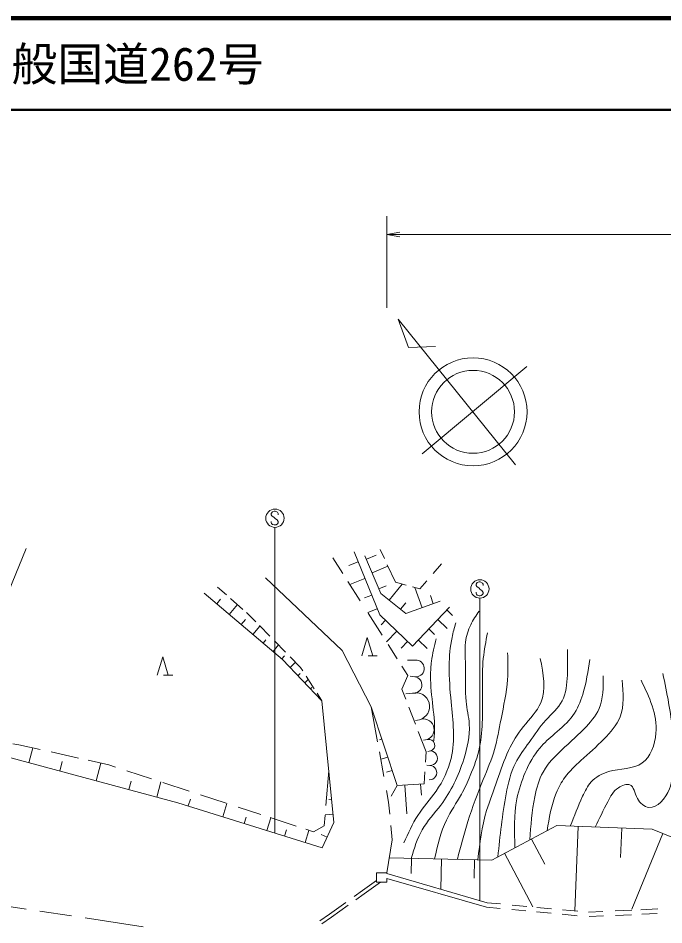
# Model space of a CAD drawing. Units: millimetres, scale not verified. Extents: x 40000 to 680000, y 20000 to 380000.
# Drawn here: x 222462 to 292864, y 281170 to 380000 of the extents above; entities that cross this region are included whole.
import ezdxf
from ezdxf.enums import TextEntityAlignment as Align

# ---------------------------------------------------------------- set-up
doc = ezdxf.new("R2010")
doc.units = ezdxf.units.MM
doc.header["$LTSCALE"] = 1000
doc.linetypes.add('CHAIN', pattern=[18.5, 12, -1.5, 3.5, -1.5])
for name, color, linetype, lineweight in [('M-BGD', 7, 'Continuous', 13), ('M-BMK', 2, 'CHAIN', 13), ('M-BMK-SRVR', 3, 'Continuous', 13), ('M-STR-STR3', 7, 'Continuous', 13), ('M-STR-STRC', 7, 'Continuous', 13), ('M-TTL', 2, 'Continuous', 140), ('M-TTL-LINE', 7, 'Continuous', 50), ('M-TTL-TXT', 7, 'Continuous', 13)]:
    doc.layers.add(name, color=color, linetype=linetype, lineweight=lineweight)
doc.styles.add('ＭＳ ゴシック', font='')
doc.styles.get('ＭＳ ゴシック').set_extended_font_data('MS Gothic')

# ---------------------------------------------------------------- blocks, each defined once
blk = doc.blocks.new('open_arrow')
at = {"color": 0, "linetype": 'Continuous', "lineweight": -2}
blk.add_lwpolyline([(7.5, 1.25), (0, 0), (7.5, -1.25)], dxfattribs=at)

msp = doc.modelspace()

# ---------------------------------------------------------------- linework, layer by layer
at = {"layer": 'M-BGD'}
for p, q in [((223348, 322187), (215022, 301998)), ((259086, 321820), (261898, 314953)), ((260270, 321406), (262016, 317292)), ((261507, 321466), (260437, 321012)), ((261927, 322086), (262394, 321095)), ((257865, 319463), (256778, 321169)), ((258514, 320338), (259524, 320752)), ((262783, 320269), (261062, 319539)), ((262714, 320417), (263614, 318505)), ((267714, 319480), (268616, 320518)), ((249438, 319008), (257784, 311076)), ((259763, 316486), (258413, 318602)), ((258637, 318252), (260273, 318922)), ((264342, 318309), (262932, 316555)), ((263614, 318505), (264758, 318197)), ((266249, 317795), (267022, 318684)), ((251267, 310100), (242743, 317331)), ((244204, 317978), (245162, 317136)), ((262592, 318126), (261804, 317792)), ((262016, 317292), (264739, 315101)), ((265450, 318010), (266249, 317795)), ((265720, 317937), (266505, 315730)), ((244535, 316659), (244117, 316166)), ((245613, 316740), (246956, 315560)), ((260228, 316803), (261009, 317123)), ((264717, 316261), (264159, 315568)), ((264739, 315101), (268490, 316436)), ((267406, 317064), (267726, 316164)), ((246374, 316071), (245477, 315013)), ((260581, 315202), (261621, 315629)), ((265449, 311550), (269475, 315782)), ((269835, 314895), (269203, 315496)), ((247247, 314444), (246787, 313901)), ((247351, 315213), (247556, 315033)), ((247556, 315033), (248366, 314209)), ((262144, 312751), (260617, 315145)), ((261898, 314953), (265449, 311550)), ((262028, 313875), (262504, 314373)), ((269228, 313485), (268210, 314453)), ((248827, 313740), (248053, 312827)), ((248780, 313789), (249907, 312642)), ((267840, 312834), (267226, 313418)), ((259919, 310509), (260519, 312509)), ((260519, 312509), (261119, 310509)), ((262615, 312011), (263741, 313187)), ((249484, 312251), (249169, 311880)), ((250855, 311678), (250250, 310964)), ((250407, 312134), (251620, 310901)), ((263790, 310167), (262803, 311717)), ((264218, 311338), (264913, 312064)), ((267059, 311295), (266086, 312220)), ((237627, 308388), (238227, 310388)), ((238227, 310388), (238827, 308388)), ((251518, 310511), (251211, 310149)), ((252137, 310375), (253255, 309238)), ((257784, 311076), (260960, 304945)), ((260619, 310509), (261619, 310509)), ((255564, 305602), (251267, 310100)), ((252715, 309787), (252115, 309213)), ((264946, 308353), (264295, 309376)), ((265953, 310015), (264912, 310037)), ((238327, 308388), (239327, 308388)), ((253213, 308568), (252961, 308327)), ((253255, 309238), (253492, 308864)), ((264295, 306844), (264946, 308353)), ((254096, 307913), (253709, 307544)), ((253866, 308275), (254744, 306893)), ((265704, 308215), (265194, 308280)), ((254479, 307031), (254333, 306891)), ((255052, 306408), (255564, 305602)), ((264716, 305768), (264295, 306844)), ((265454, 306415), (264739, 306350)), ((256897, 292326), (255564, 305602)), ((260960, 304945), (263780, 296344)), ((260960, 304945), (261650, 301134)), ((265776, 303060), (265051, 304913)), ((266213, 303530), (265780, 303444)), ((266959, 300037), (266094, 302247)), ((221874, 300906), (222522, 300803)), ((222522, 300803), (224851, 300283)), ((224066, 300459), (223631, 298836)), ((261852, 301348), (262112, 301433)), ((267081, 301362), (266669, 301297)), ((220019, 299804), (239892, 294477)), ((226056, 300014), (229027, 299352)), ((261847, 300047), (262336, 297346)), ((262029, 299222), (262758, 299461)), ((266883, 298915), (266959, 300037)), ((267428, 300125), (267124, 300060)), ((227268, 298958), (226994, 297934)), ((230116, 299108), (232355, 298609)), ((231485, 298803), (230967, 296869)), ((232355, 298609), (233094, 298367)), ((267352, 298553), (267016, 298564)), ((234300, 297973), (237016, 297085)), ((256013, 294177), (256333, 297946)), ((262614, 297805), (263234, 298008)), ((266722, 296545), (266810, 297841)), ((234786, 296847), (234535, 295913)), ((238019, 296757), (237574, 295098)), ((238222, 296690), (241101, 295748)), ((263780, 296344), (266722, 296545)), ((266423, 295307), (266340, 296518)), ((262614, 295809), (262845, 294532)), ((263780, 296344), (263117, 295212)), ((264828, 293270), (264615, 296401)), ((241247, 294887), (241010, 294128)), ((242341, 295343), (245146, 294426)), ((256347, 294824), (256643, 294854)), ((262845, 294532), (262978, 293221)), ((239892, 294477), (255616, 289560)), ((245230, 294398), (244777, 292950)), ((246443, 294002), (248912, 293194)), ((247334, 292896), (247122, 292216)), ((250010, 292835), (249576, 291449)), ((249938, 292858), (252760, 291936)), ((255826, 291970), (255925, 293141)), ((255926, 293149), (256806, 293237)), ((253818, 291590), (254655, 291316)), ((254655, 291316), (255826, 291970)), ((255616, 289560), (256897, 292326)), ((263103, 291990), (263259, 290448)), ((274099, 288238), (281202, 291987)), ((281202, 291987), (291575, 291592)), ((283167, 282691), (283518, 291899)), ((288146, 288502), (288269, 291718)), ((291575, 291592), (297206, 289304)), ((251729, 291536), (251513, 290843)), ((254173, 291473), (253756, 290142)), ((255493, 291027), (256154, 290721)), ((289388, 282865), (292741, 291118)), ((263259, 290448), (262645, 286840)), ((279878, 287795), (278436, 290527)), ((278580, 283121), (275492, 288973)), ((262923, 288471), (274099, 288238)), ((265330, 286778), (265365, 288420)), ((268545, 285053), (268614, 288352)), ((272184, 286247), (272226, 288277)), ((261538, 286840), (262645, 286840)), ((261538, 285840), (261538, 286840)), ((262645, 286840), (262645, 286760)), ((262645, 286760), (273612, 283587)), ((259996, 284919), (261538, 286022)), ((260190, 284566), (261971, 285840)), ((262645, 285840), (261538, 285840)), ((262645, 286239), (273518, 283093)), ((262645, 286239), (262645, 285840)), ((259089, 284270), (259996, 284919)), ((259271, 283908), (260190, 284566)), ((256395, 282342), (258176, 283616)), ((256614, 282007), (258434, 283310)), ((273518, 283093), (275019, 282953)), ((273612, 283587), (275044, 283452)), ((276286, 282834), (277801, 282692)), ((276313, 283333), (277918, 283183)), ((279031, 283079), (280611, 282930)), ((281816, 282818), (283484, 282661)), ((287571, 282699), (289363, 282779)), ((290362, 282824), (292218, 282907)), ((255348, 281593), (256395, 282342)), ((255585, 281271), (256614, 282007)), ((278990, 282580), (280564, 282433)), ((281788, 282318), (283423, 282165)), ((284662, 282568), (286223, 282638)), ((284708, 282070), (286299, 282141)), ((287589, 282199), (289337, 282277)), ((290464, 282328), (292143, 282403))]:
    msp.add_line(p, q, dxfattribs=at)
for centre, radius, start, end in [((265828, 309115), 909, 262.11165, 82.11165), ((265579, 307315), 909, 262.11165, 82.11165), ((265834, 304973), 1491, 284.74356, 104.74356), ((266647, 302446), 1168, 291.80141, 111.80141), ((267254, 300744), 642, 285.67952, 105.67952), ((267390, 299339), 787, 267.23614, 87.23614), ((267314, 297767), 787, 267.23614, 87.23614)]:
    msp.add_arc(centre, radius, start, end, dxfattribs=at)
for points, knots in [([(272720, 315349), (272389, 314872), (272058, 314394), (271804, 313873), (271516, 313284), (271327, 312640), (271244, 311990), (271123, 311047), (271224, 310094), (271244, 309140), (271268, 307931), (271161, 306722), (271295, 305526), (271388, 304693), (271599, 303866), (271651, 303033), (271731, 301754), (271439, 300461), (271040, 299215), (270465, 297419), (269668, 295720), (268546, 294228), (267867, 293323), (267068, 292495), (266511, 291530), (265962, 290581), (265646, 289501), (265331, 288421)], [0, 0, 0, 0, 1, 1, 1, 2, 2, 2, 3, 3, 3, 4, 4, 4, 5, 5, 5, 6, 6, 6, 7, 7, 7, 8, 8, 8, 9, 9, 9, 9]), ([(264526, 290105), (264983, 291140), (265440, 292175), (266053, 293108), (266654, 294024), (267405, 294843), (268037, 295755), (268787, 296834), (269370, 298044), (269666, 299317), (269897, 300313), (269952, 301347), (269921, 302371), (269888, 303412), (269766, 304442), (269666, 305475), (269540, 306777), (269447, 308083), (269463, 309394), (269475, 310437), (269555, 311482), (269768, 312499), (269879, 313030), (270027, 313553), (270175, 314077)], [0, 0, 0, 0, 1, 1, 1, 2, 2, 2, 3, 3, 3, 4, 4, 4, 5, 5, 5, 6, 6, 6, 7, 7, 7, 8, 8, 8, 8]), ([(267763, 301135), (267789, 301327), (267815, 301518), (267834, 301709), (267939, 302789), (267808, 303881), (267681, 304967), (267550, 306088), (267422, 307203), (267427, 308326), (267429, 308852), (267460, 309381), (267529, 309903), (267636, 310728), (267837, 311537), (268037, 312346)], [0, 0, 0, 0, 1, 1, 1, 2, 2, 2, 3, 3, 3, 4, 4, 4, 5, 5, 5, 5]), ([(267874, 288368), (268197, 289825), (268519, 291282), (269157, 292599), (269624, 293564), (270261, 294454), (270786, 295398), (271151, 296055), (271463, 296739), (271753, 297434), (272174, 298442), (272550, 299474), (272771, 300539), (272978, 301539), (273048, 302568), (273076, 303592), (273107, 304731), (273086, 305865), (273076, 307002), (273067, 308073), (273069, 309146), (273178, 310209), (273274, 311148), (273455, 312078), (273636, 313008)], [0, 0, 0, 0, 1, 1, 1, 2, 2, 2, 3, 3, 3, 4, 4, 4, 5, 5, 5, 6, 6, 6, 7, 7, 7, 8, 8, 8, 8]), ([(270353, 288316), (270712, 289700), (271071, 291085), (271498, 292446), (271985, 293996), (272562, 295517), (273178, 297027), (273617, 298103), (274077, 299174), (274399, 300284), (274713, 301364), (274897, 302480), (275112, 303592), (275391, 305033), (275723, 306466), (275824, 307918), (275892, 308880), (275858, 309850), (275824, 310819)], [0, 0, 0, 0, 1, 1, 1, 2, 2, 2, 3, 3, 3, 4, 4, 4, 5, 5, 5, 6, 6, 6, 6]), ([(274772, 288593), (275006, 290877), (275239, 293161), (275672, 295449), (275891, 296610), (276162, 297773), (276690, 298808), (277093, 299600), (277646, 300317), (278166, 301048), (278757, 301879), (279305, 302728), (279998, 303491), (280620, 304175), (281360, 304790), (281779, 305577), (282215, 306397), (282304, 307403), (282339, 308376), (282373, 309331), (282356, 310253), (282339, 311176)], [0, 0, 0, 0, 1, 1, 1, 2, 2, 2, 3, 3, 3, 4, 4, 4, 5, 5, 5, 6, 6, 6, 7, 7, 7, 7]), ([(272589, 288269), (272808, 290078), (273027, 291887), (273534, 293617), (273862, 294735), (274309, 295819), (274705, 296925), (275097, 298022), (275438, 299139), (275926, 300182), (276357, 301101), (276901, 301962), (277555, 302778), (278239, 303632), (279041, 304437), (279438, 305374), (280036, 306786), (279712, 308497), (279387, 310209)], [0, 0, 0, 0, 1, 1, 1, 2, 2, 2, 3, 3, 3, 4, 4, 4, 5, 5, 5, 6, 6, 6, 6]), ([(284782, 310107), (284593, 308824), (284403, 307540), (284018, 306290), (283769, 305478), (283436, 304680), (282950, 304000), (282409, 303244), (281679, 302632), (280965, 302015), (280388, 301516), (279821, 301012), (279336, 300437), (278678, 299655), (278172, 298740), (277758, 297790), (277350, 296852), (277032, 295880), (276842, 294889), (276511, 293157), (276571, 291366), (276632, 289575)], [0, 0, 0, 0, 1, 1, 1, 2, 2, 2, 3, 3, 3, 4, 4, 4, 5, 5, 5, 6, 6, 6, 7, 7, 7, 7]), ([(285368, 291828), (285822, 292755), (286277, 293682), (286739, 294596), (287027, 295165), (287318, 295729), (287906, 296122), (288303, 296387), (288836, 296575), (289163, 296436), (289590, 296256), (289669, 295524), (289971, 294955), (290257, 294416), (290743, 294024), (291228, 293968), (292143, 293863), (293055, 294960), (293472, 295988), (293816, 296837), (293822, 297638), (293831, 298456), (293845, 299678), (293866, 300938), (293786, 302181), (293647, 304337), (293200, 306446), (292754, 308555)], [0, 0, 0, 0, 1, 1, 1, 2, 2, 2, 3, 3, 3, 4, 4, 4, 5, 5, 5, 6, 6, 6, 7, 7, 7, 8, 8, 8, 9, 9, 9, 9]), ([(278238, 290422), (278359, 291995), (278481, 293568), (278795, 295135), (278983, 296072), (279240, 297007), (279693, 297828), (280347, 299013), (281412, 299958), (282431, 300880), (283030, 301422), (283613, 301957), (284181, 302540), (284823, 303200), (285445, 303922), (285797, 304740), (286263, 305824), (286254, 307077), (286246, 308330)], [0, 0, 0, 0, 1, 1, 1, 2, 2, 2, 3, 3, 3, 4, 4, 4, 5, 5, 5, 6, 6, 6, 6]), ([(280126, 291419), (280359, 292825), (280591, 294231), (281129, 295539), (281376, 296140), (281688, 296720), (282072, 297244), (282572, 297927), (283196, 298515), (283822, 299084), (284668, 299853), (285519, 300587), (286335, 301418), (287047, 302143), (287733, 302940), (288086, 303842), (288558, 305049), (288434, 306443), (288310, 307837)], [0, 0, 0, 0, 1, 1, 1, 2, 2, 2, 3, 3, 3, 4, 4, 4, 5, 5, 5, 6, 6, 6, 6]), ([(282663, 291931), (283084, 293016), (283506, 294101), (284002, 295180), (284260, 295742), (284538, 296303), (284944, 296751), (285430, 297286), (286099, 297660), (286829, 297873), (288094, 298241), (289545, 298129), (290510, 298815), (291412, 299457), (291888, 300799), (291991, 302047), (292164, 304156), (291270, 305996), (290375, 307837)], [0, 0, 0, 0, 1, 1, 1, 2, 2, 2, 3, 3, 3, 4, 4, 4, 5, 5, 5, 6, 6, 6, 6])]:
    msp.add_open_spline(points, degree=3, knots=knots, dxfattribs=at)
at = {"layer": 'M-BMK'}
msp.add_line((174897, 290172), (236088, 280973), dxfattribs=at)
msp.add_open_spline([(273790, 275462), (274742, 275377), (275693, 275292), (276646, 275220), (277615, 275146), (278586, 275087), (279557, 275040), (280528, 274993), (281500, 274959), (282472, 274941), (283072, 274929), (283672, 274923), (284272, 274922), (284873, 274921), (285473, 274925), (286073, 274933), (286673, 274942), (287273, 274955), (287873, 274971), (291637, 275076), (295394, 275329), (299151, 275603), (306590, 276145), (314025, 276766), (321411, 277789), (327426, 278622), (333408, 279722), (339325, 281080), (345490, 282495), (351585, 284191), (357680, 285887)], degree=3, knots=[0, 0, 0, 0, 1, 1, 1, 2, 2, 2, 3, 3, 3, 4, 4, 4, 5, 5, 5, 6, 6, 6, 7, 7, 7, 8, 8, 8, 9, 9, 9, 10, 10, 10, 10], dxfattribs=at)
at = {"layer": 'M-BMK-SRVR'}
for p, q in [((276699, 331304), (263881, 347177)), ((263881, 347177), (265015, 344086)), ((265015, 344086), (267973, 344214)), ((266526, 332517), (277917, 342034))]:
    msp.add_line(p, q, dxfattribs=at)
for radius in [5885, 4520]:
    msp.add_circle((272061, 337089), radius, dxfattribs=at)
at = {"layer": 'M-STR-STR3'}
for p, q in [((262645, 348419), (262645, 358419)), ((262645, 356419), (383036, 356419))]:
    msp.add_line(p, q, dxfattribs=at)
at = {"layer": 'M-STR-STRC'}
for p, q in [((250181, 326192), (250058, 326007)), ((250374, 326257), (250181, 326192)), ((250495, 326255), (250374, 326257)), ((250745, 326136), (250495, 326255)), ((250058, 326007), (250060, 325876)), ((250060, 325876), (250123, 325747)), ((250123, 325747), (250379, 325565)), ((250379, 325565), (250508, 325433)), ((250508, 325433), (250687, 325317)), ((250687, 325317), (250813, 325117)), ((250808, 326005), (250745, 326136)), ((250808, 325876), (250808, 326005)), ((250060, 325028), (250058, 325149)), ((250100, 324925), (250060, 325028)), ((250184, 324814), (250100, 324925)), ((250371, 324754), (250184, 324814)), ((250505, 324754), (250371, 324754)), ((250466, 291170), (250466, 324495)), ((250605, 324783), (250505, 324754)), ((250748, 324875), (250605, 324783)), ((250808, 325007), (250748, 324875)), ((250813, 325117), (250808, 325007)), ((272519, 318484), (272396, 318299)), ((272396, 318299), (272398, 318168)), ((272712, 318550), (272519, 318484)), ((272833, 318547), (272712, 318550)), ((273083, 318428), (272833, 318547)), ((273146, 318297), (273083, 318428)), ((273146, 318168), (273146, 318297)), ((272398, 317320), (272396, 317441)), ((272398, 318168), (272461, 318039)), ((272438, 317217), (272398, 317320)), ((272461, 318039), (272717, 317857)), ((272717, 317857), (272846, 317725)), ((272846, 317725), (273025, 317609)), ((273025, 317609), (273151, 317409)), ((273146, 317299), (273086, 317167)), ((273151, 317409), (273146, 317299)), ((272522, 317106), (272438, 317217)), ((272709, 317046), (272522, 317106)), ((272843, 317046), (272709, 317046)), ((272800, 283821), (272800, 316787)), ((272943, 317075), (272843, 317046)), ((273086, 317167), (272943, 317075))]:
    msp.add_line(p, q, dxfattribs=at)
for centre in [(250465, 325495), (272803, 317787)]:
    msp.add_circle(centre, 1000, dxfattribs=at)
at = {"layer": 'M-TTL'}
msp.add_line((680000, 380000), (40000, 380000), dxfattribs=at)
at = {"layer": 'M-TTL-LINE'}
msp.add_line((40000, 370000), (680000, 370000), dxfattribs=at)

# ---------------------------------------------------------------- block references
at = {"layer": 'M-STR-STR3', "xscale": 193, "yscale": 193}
msp.add_blockref('open_arrow', (262645, 356419), dxfattribs=at)

# ---------------------------------------------------------------- texts
at = {"layer": 'M-TTL-TXT', "style": 'ＭＳ ゴシック'}
msp.add_text('一般国道262号', height=3666, dxfattribs=at).set_placement((216734, 375000), align=Align.MIDDLE_LEFT)

doc.saveas('drawing.dxf')
